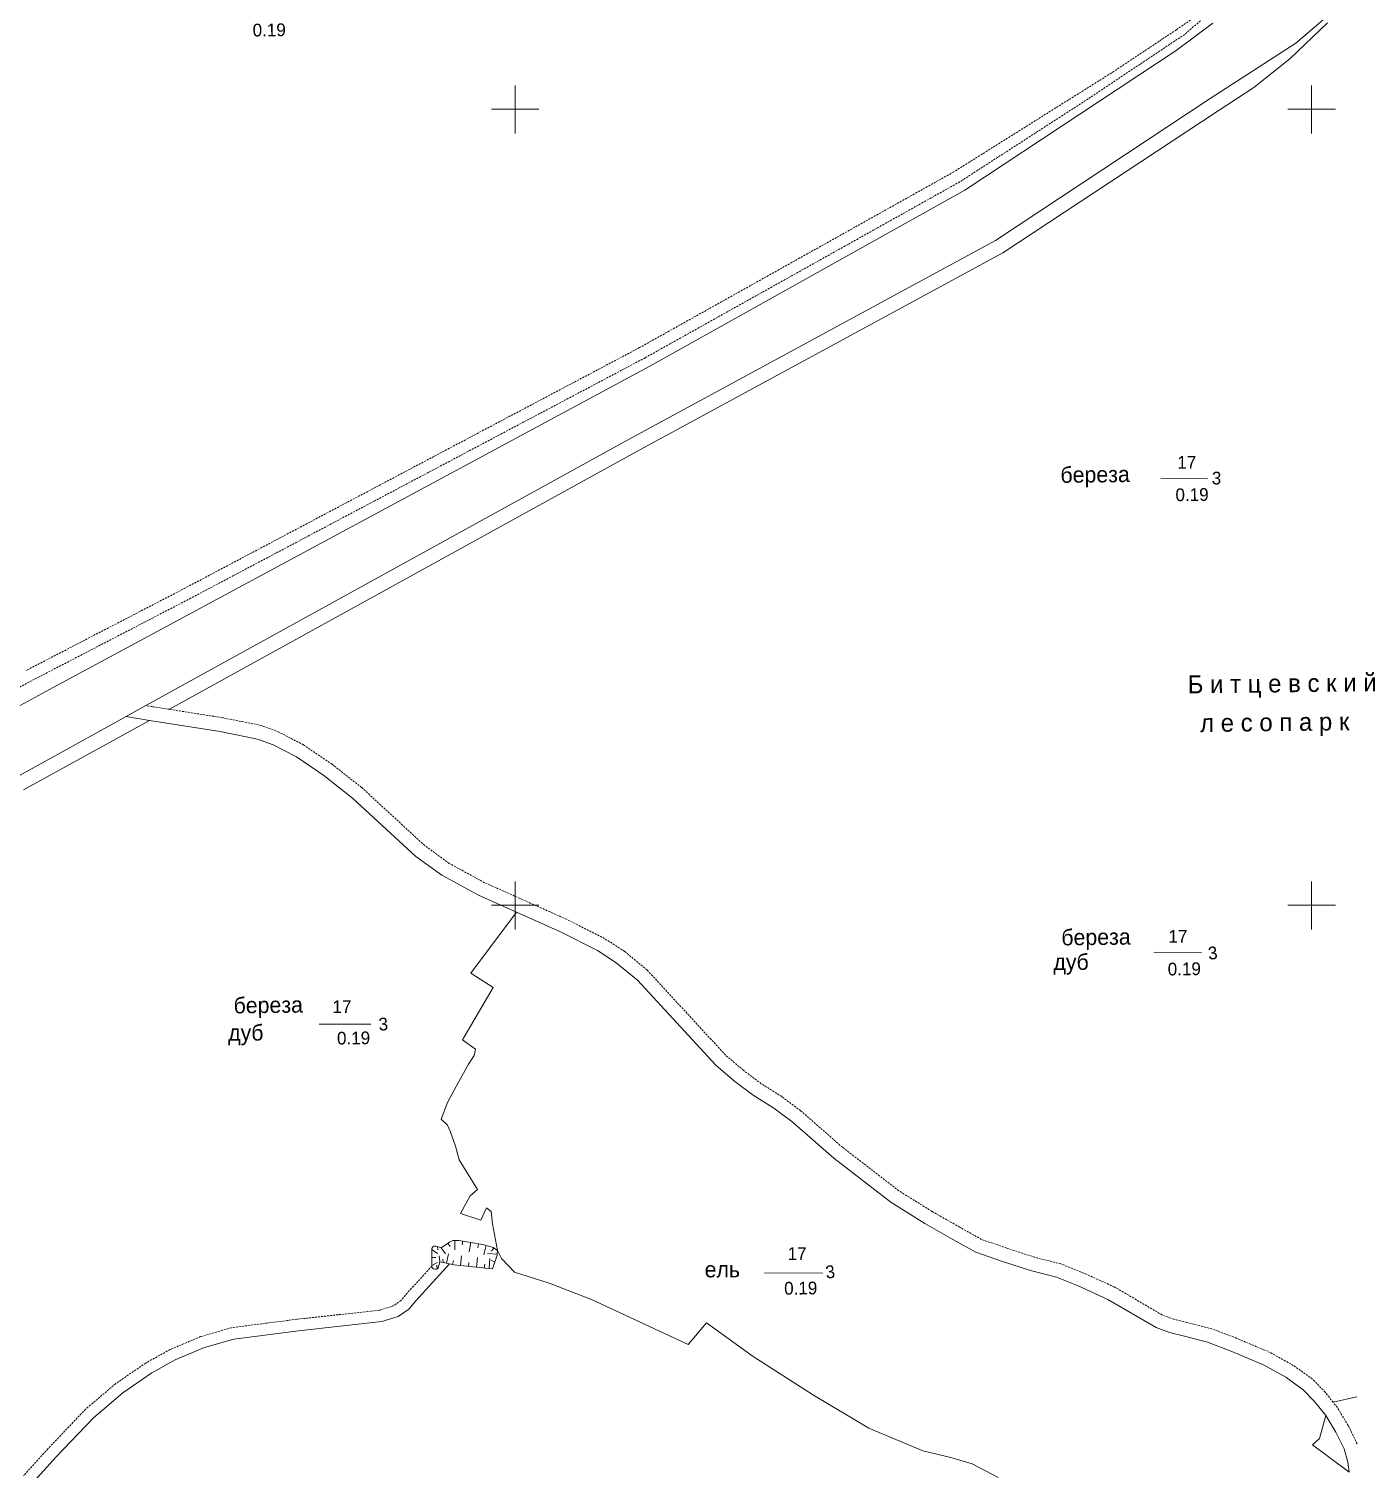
# Model space of a CAD drawing. Extents: x 1000 to 4000, y -5000 to -1000.
# Drawn here: x 3477.8 to 3810.4, y -2941.7 to -2579.8 of the extents above; entities that cross this region are included whole.
import ezdxf
from ezdxf.enums import TextEntityAlignment as Align

# ---------------------------------------------------------------- set-up
doc = ezdxf.new("R2010")
doc.units = 0
doc.header["$MEASUREMENT"] = 0
doc.linetypes.add('DASHED', pattern=[0.75, 0.5, -0.25])
for name, color, linetype in [('1', 7, 'CONTINUOUS'), ('24', 7, 'CONTINUOUS'), ('37', 7, 'CONTINUOUS'), ('40', 7, 'CONTINUOUS'), ('42', 7, 'CONTINUOUS')]:
    doc.layers.add(name, color=color, linetype=linetype)
doc.styles.get("Standard").update_dxf_attribs({"font": 'txt', "height": 0.2})

msp = doc.modelspace()

# ---------------------------------------------------------------- linework, layer by layer
at = {"layer": '1', "color": 253, "linetype": 'Continuous', "lineweight": 0}
for p, q in [((3600, -2606.06), (3600, -2594.02)), ((3800, -2606.06), (3800, -2594.02)), ((3605.96, -2600), (3594.04, -2600)), ((3805.96, -2600), (3794.04, -2600)), ((3600, -2806.06), (3600, -2794.02)), ((3800, -2806.06), (3800, -2794.02)), ((3605.96, -2800), (3594.04, -2800)), ((3805.96, -2800), (3794.04, -2800))]:
    msp.add_line(p, q, dxfattribs=at)
at = {"layer": '24', "color": 253, "linetype": 'Continuous', "lineweight": 0}
for p, q in [((3833.42, -2551.26), (3796.05, -2583.36)), ((3775.22, -2578.33), (3765.99, -2585.23)), ((3796.05, -2583.36), (3774.5, -2597.32)), ((3765.99, -2585.23), (3712.91, -2620.33)), ((3774.5, -2597.32), (3720.6, -2632.96)), ((3712.91, -2620.33), (3633.81, -2664.58)), ((3720.6, -2632.96), (3628.61, -2682.85)), ((3633.81, -2664.58), (3483.94, -2745.25)), ((3628.61, -2682.85), (3507.26, -2749.83)), ((3483.94, -2745.25), (3381.13, -2801.69)), ((3507.26, -2749.83), (3502.24, -2752.6)), ((3502.24, -2752.6), (3474.74, -2767.78)), ((3508.11, -2753.53), (3502.24, -2752.6)), ((3525.86, -2756.34), (3508.11, -2753.53)), ((3535.29, -2758.22), (3525.86, -2756.34)), ((3539.17, -2759.69), (3535.29, -2758.22)), ((3545.03, -2762.73), (3539.17, -2759.69)), ((3551.9, -2767.41), (3545.03, -2762.73)), ((3559.13, -2773.07), (3551.9, -2767.41)), ((3575.02, -2787.72), (3559.13, -2773.07)), ((3581.52, -2792.44), (3575.02, -2787.72)), ((3590.74, -2797.47), (3581.52, -2792.44)), ((3600.27, -2801.73), (3590.74, -2797.47)), ((3611.33, -2806.67), (3600.27, -2801.73)), ((3620.65, -2811.39), (3611.33, -2806.67)), ((3625.37, -2814.43), (3620.65, -2811.39)), ((3630.68, -2818.82), (3625.37, -2814.43)), ((3650.36, -2840.17), (3630.68, -2818.82)), ((3655.18, -2844.26), (3650.36, -2840.17)), ((3659.78, -2847.73), (3655.18, -2844.26)), ((3664.92, -2850.98), (3659.78, -2847.73)), ((3669.42, -2854.33), (3664.92, -2850.98)), ((3679.97, -2863.53), (3669.42, -2854.33)), ((3694.3, -2874.61), (3679.97, -2863.53)), ((3702.89, -2879.96), (3694.3, -2874.61)), ((3709.91, -2883.94), (3702.89, -2879.96)), ((3715.65, -2887.17), (3709.91, -2883.94)), ((3722.36, -2889.47), (3715.65, -2887.17)), ((3583.47, -2890.06), (3575.07, -2899.33)), ((3729.38, -2891.78), (3722.36, -2889.47)), ((3735.95, -2893.44), (3729.38, -2891.78)), ((3741.39, -2895.64), (3735.95, -2893.44)), ((3748.83, -2899), (3741.39, -2895.64)), ((3573.27, -2901.46), (3570.63, -2903.28)), ((3575.07, -2899.33), (3573.27, -2901.46)), ((3760.95, -2906.1), (3748.83, -2899)), ((3566.53, -2904.59), (3545.59, -2906.89)), ((3570.63, -2903.28), (3566.53, -2904.59)), ((3529.3, -2908.98), (3521.96, -2911.11)), ((3545.59, -2906.89), (3529.3, -2908.98)), ((3764.31, -2907.36), (3760.95, -2906.1)), ((3767.76, -2908.2), (3764.31, -2907.36)), ((3773.84, -2909.77), (3767.76, -2908.2)), ((3521.96, -2911.11), (3514.61, -2914.21)), ((3779.92, -2912.07), (3773.84, -2909.77)), ((3788.07, -2915.52), (3779.92, -2912.07)), ((3514.61, -2914.21), (3508.73, -2917.48)), ((3793.51, -2918.57), (3788.07, -2915.52)), ((3508.73, -2917.48), (3501.41, -2922.51)), ((3797.91, -2921.71), (3793.51, -2918.57)), ((3501.41, -2922.51), (3494.06, -2928.73)), ((3800.72, -2924.63), (3797.91, -2921.71)), ((3803.55, -2928.19), (3800.72, -2924.63)), ((3494.06, -2928.73), (3484.74, -2938.54)), ((3806.07, -2932.39), (3803.55, -2928.19)), ((3808.15, -2936.56), (3806.07, -2932.39)), ((3809.1, -2939.92), (3808.15, -2936.56)), ((3484.74, -2938.54), (3478.53, -2945.42)), ((3809.46, -2942.42), (3809.1, -2939.92))]:
    msp.add_line(p, q, dxfattribs=at)
at = {"layer": '24', "color": 253, "linetype": 'DASHED', "lineweight": 0}
for p, q in [((3779.49, -2570.85), (3766.04, -2580.01)), ((3766.04, -2580.01), (3750.34, -2590.49)), ((3772.08, -2577.77), (3768.12, -2581.18)), ((3768.12, -2581.18), (3744.49, -2596.99)), ((3750.34, -2590.49), (3710.11, -2615.74)), ((3744.49, -2596.99), (3711.63, -2618.24)), ((3710.11, -2615.74), (3631.24, -2659.87)), ((3711.63, -2618.24), (3632.63, -2662.43)), ((3631.24, -2659.87), (3517.16, -2720.26)), ((3632.63, -2662.43), (3518.51, -2722.84)), ((3517.16, -2720.26), (3477.14, -2741.02)), ((3518.51, -2722.84), (3443.13, -2761.96)), ((3513.13, -2750.76), (3507.26, -2749.83)), ((3526.48, -2752.87), (3513.13, -2750.76)), ((3536.27, -2754.82), (3526.48, -2752.87)), ((3540.61, -2756.47), (3536.27, -2754.82)), ((3546.84, -2759.7), (3540.61, -2756.47)), ((3553.98, -2764.57), (3546.84, -2759.7)), ((3561.41, -2770.39), (3553.98, -2764.57)), ((3577.26, -2784.99), (3561.41, -2770.39)), ((3583.41, -2789.46), (3577.26, -2784.99)), ((3592.3, -2794.32), (3583.41, -2789.46)), ((3612.84, -2803.49), (3592.3, -2794.32)), ((3622.41, -2808.33), (3612.84, -2803.49)), ((3627.45, -2811.58), (3622.41, -2808.33)), ((3633.11, -2816.25), (3627.45, -2811.58)), ((3652.8, -2837.63), (3633.11, -2816.25)), ((3657.38, -2841.51), (3652.8, -2837.63)), ((3661.79, -2844.82), (3657.38, -2841.51)), ((3666.92, -2848.07), (3661.79, -2844.82)), ((3671.64, -2851.59), (3666.92, -2848.07)), ((3682.2, -2860.8), (3671.64, -2851.59)), ((3696.32, -2871.71), (3682.2, -2860.8)), ((3704.7, -2876.93), (3696.32, -2871.71)), ((3711.64, -2880.88), (3704.7, -2876.93)), ((3717.1, -2883.94), (3711.64, -2880.88)), ((3723.48, -2886.14), (3717.1, -2883.94)), ((3730.36, -2888.4), (3723.48, -2886.14)), ((3579.02, -2890.64), (3572.88, -2897.41)), ((3737.04, -2890.09), (3730.36, -2888.4)), ((3742.78, -2892.41), (3737.04, -2890.09)), ((3750.45, -2895.87), (3742.78, -2892.41)), ((3572.88, -2897.41), (3571.3, -2899.29)), ((3762.47, -2902.91), (3750.45, -2895.87)), ((3565.92, -2901.73), (3545.24, -2903.99)), ((3569.34, -2900.64), (3565.92, -2901.73)), ((3571.3, -2899.29), (3569.34, -2900.64)), ((3545.24, -2903.99), (3528.71, -2906.12)), ((3765.34, -2903.98), (3762.47, -2902.91)), ((3768.62, -2904.78), (3765.34, -2903.98)), ((3774.91, -2906.41), (3768.62, -2904.78)), ((3520.98, -2908.36), (3513.33, -2911.59)), ((3528.71, -2906.12), (3520.98, -2908.36)), ((3781.23, -2908.8), (3774.91, -2906.41)), ((3789.61, -2912.35), (3781.23, -2908.8)), ((3513.33, -2911.59), (3507.2, -2915)), ((3795.4, -2915.59), (3789.61, -2912.35)), ((3507.2, -2915), (3499.64, -2920.19)), ((3800.22, -2919.03), (3795.4, -2915.59)), ((3499.64, -2920.19), (3492.06, -2926.61)), ((3803.38, -2922.3), (3800.22, -2919.03)), ((3805.39, -2924.85), (3803.38, -2922.3)), ((3492.06, -2926.61), (3482.61, -2936.56)), ((3806.46, -2926.18), (3805.39, -2924.85)), ((3809.16, -2930.69), (3806.46, -2926.18)), ((3811.45, -2935.29), (3809.16, -2930.69)), ((3482.61, -2936.56), (3476.47, -2943.34))]:
    msp.add_line(p, q, dxfattribs=at)
at = {"layer": '37', "color": 253, "linetype": 'Continuous', "lineweight": 0}
for p, q in [((3583.45, -2884.61), (3584.3, -2884.19)), ((3584.3, -2884.19), (3584.85, -2884.19)), ((3584.85, -2884.19), (3584.85, -2886.59)), ((3584.85, -2884.19), (3585.83, -2884.19)), ((3585.83, -2884.19), (3588.8, -2884.7)), ((3579.02, -2890.48), (3579.07, -2886.48)), ((3579.07, -2886.22), (3579.28, -2885.82)), ((3579.07, -2886.48), (3579.07, -2886.22)), ((3579.07, -2886.48), (3580.45, -2887.51)), ((3579.28, -2885.82), (3579.57, -2885.64)), ((3579.57, -2885.64), (3580.17, -2885.64)), ((3580.17, -2885.64), (3581.41, -2886.06)), ((3580.49, -2885.75), (3580.53, -2886.54)), ((3581.41, -2886.06), (3583.45, -2884.61)), ((3581.41, -2886.06), (3582.49, -2887.58)), ((3582.74, -2889.91), (3583.25, -2887.54)), ((3583.04, -2884.9), (3583.62, -2885.72)), ((3586.83, -2884.36), (3586.66, -2885.34)), ((3588.8, -2884.7), (3588.4, -2887.06)), ((3588.8, -2884.7), (3591.77, -2885.21)), ((3590.77, -2885.04), (3590.61, -2886.02)), ((3591.77, -2885.21), (3592.72, -2885.47)), ((3592.72, -2885.47), (3592.07, -2887.78)), ((3592.72, -2885.47), (3594.49, -2885.97)), ((3595.45, -2887.62), (3593.06, -2887.45)), ((3594.62, -2886.07), (3594.02, -2886.87)), ((3594.49, -2885.97), (3595.51, -2886.74)), ((3595.45, -2887.62), (3595.43, -2887.93)), ((3595.51, -2886.74), (3595.45, -2887.62)), ((3579.02, -2890.48), (3580.5, -2889.74)), ((3579.02, -2890.7), (3579.02, -2890.48)), ((3579.12, -2891.07), (3579.02, -2890.7)), ((3579.04, -2888.48), (3580.04, -2888.5)), ((3579.47, -2891.31), (3579.12, -2891.07)), ((3579.91, -2891.44), (3579.47, -2891.31)), ((3580.54, -2891.34), (3580.2, -2891.44)), ((3580.42, -2891.37), (3580.3, -2890.39)), ((3580.67, -2891.07), (3580.54, -2891.34)), ((3580.8, -2890.49), (3580.67, -2891.07)), ((3581.07, -2889.55), (3580.8, -2890.49)), ((3581.07, -2889.55), (3580.87, -2888.04)), ((3582.32, -2889.81), (3581.07, -2889.55)), ((3581.84, -2888.88), (3581.88, -2889.72)), ((3584.64, -2890.31), (3582.32, -2889.81)), ((3584.27, -2890.23), (3584.48, -2889.26)), ((3586.25, -2890.48), (3584.64, -2890.31)), ((3586.25, -2890.48), (3586.51, -2888.1)), ((3590.23, -2890.9), (3586.25, -2890.48)), ((3588.24, -2890.69), (3588.35, -2889.7)), ((3590.23, -2890.9), (3590.48, -2888.51)), ((3594.21, -2891.32), (3590.23, -2890.9)), ((3592.22, -2891.11), (3592.32, -2890.12)), ((3593.45, -2891.24), (3593.61, -2888.76)), ((3594.91, -2889.54), (3593.95, -2889.23)), ((3594.32, -2891.33), (3594.21, -2891.32)), ((3595.43, -2887.93), (3594.32, -2891.33)), ((3580.2, -2891.44), (3579.91, -2891.44))]:
    msp.add_line(p, q, dxfattribs=at)
at = {"layer": '40', "color": 253, "linetype": 'Continuous', "lineweight": 0}
for p, q in [((3803.98, -2578.27), (3794.49, -2587.37)), ((3794.49, -2587.37), (3785.52, -2594.54)), ((3785.52, -2594.54), (3776.49, -2600.38)), ((3776.49, -2600.38), (3722.48, -2636.09)), ((3722.48, -2636.09), (3630.36, -2686.05)), ((3630.36, -2686.05), (3513.13, -2750.76)), ((3508.11, -2753.53), (3476.48, -2770.98)), ((3588.86, -2817.03), (3600.27, -2801.73)), ((3594.41, -2820.63), (3588.86, -2817.03)), ((3586.76, -2833.81), (3594.41, -2820.63)), ((3590.03, -2836.1), (3586.76, -2833.81)), ((3589.7, -2837.74), (3590.03, -2836.1)), ((3585.78, -2844.45), (3588.23, -2839.87)), ((3588.23, -2839.87), (3589.7, -2837.74)), ((3583, -2849.53), (3585.78, -2844.45)), ((3581.37, -2853.77), (3583, -2849.53)), ((3583, -2855.24), (3581.37, -2853.77)), ((3583.66, -2856.71), (3583, -2855.24)), ((3584.97, -2860.48), (3583.66, -2856.71)), ((3585.95, -2863.91), (3584.97, -2860.48)), ((3590.5, -2871.39), (3585.95, -2863.91)), ((3586.25, -2877.44), (3588.7, -2873.03)), ((3588.7, -2873.03), (3590.5, -2871.39)), ((3592.79, -2875.97), (3591.32, -2879.08)), ((3593.93, -2876.95), (3592.79, -2875.97)), ((3594.26, -2880.06), (3593.93, -2876.95)), ((3591.32, -2879.08), (3586.25, -2877.44)), ((3595.51, -2886.74), (3594.26, -2880.06)), ((3596.55, -2888.74), (3595.51, -2886.74)), ((3599.82, -2892.17), (3596.55, -2888.74)), ((3608.48, -2894.95), (3599.82, -2892.17)), ((3619.11, -2899.05), (3608.48, -2894.95)), ((3643.41, -2910.31), (3619.11, -2899.05)), ((3647.99, -2904.91), (3643.41, -2910.31)), ((3659.71, -2913.37), (3647.99, -2904.91)), ((3674.91, -2923.03), (3659.71, -2913.37)), ((3688.81, -2931.38), (3674.91, -2923.03)), ((3811.33, -2923.46), (3805.39, -2924.85)), ((3803.55, -2928.19), (3802.01, -2933.94)), ((3702.32, -2937.07), (3688.81, -2931.38)), ((3802.01, -2933.94), (3800.22, -2935.57)), ((3709.35, -2938.71), (3702.32, -2937.07)), ((3800.22, -2935.57), (3809.46, -2942.42)), ((3714.75, -2940.35), (3709.35, -2938.71)), ((3721.29, -2943.78), (3714.75, -2940.35))]:
    msp.add_line(p, q, dxfattribs=at)
at = {"layer": '42', "color": 253, "linetype": 'Continuous', "lineweight": 0}
for p, q in [((3773.88, -2692.82), (3762.11, -2692.76)), ((3772.34, -2811.82), (3760.38, -2811.76)), ((3563.71, -2829.9), (3550.74, -2829.83)), ((3677.27, -2892.38), (3662.62, -2892.31))]:
    msp.add_line(p, q, dxfattribs=at)

# ---------------------------------------------------------------- texts
for s, height, rotation, p in [('0.19', 3.2, 0.6663, (3538.21, -2580.07)), ('береза', 4, 0.6764, (3745.63, -2692.23)), ('3', 3.2, 357.9407, (3776.11, -2692.66)), ('0.19', 3.2, 0.6663, (3769.97, -2696.82)), ('Б и т ц е в с к и й', 4.5, 0.6764, (3792.61, -2744.71)), ('л е с о п а р к', 4.5, 0.6764, (3790.74, -2754.67)), ('береза', 4, 0.6764, (3745.85, -2808.44)), ('3', 3.2, 5.9312, (3775.16, -2811.97)), ('дуб', 4, 0.187, (3739.59, -2814.69)), ('0.19', 3.2, 0.6663, (3768.02, -2815.97)), ('береза', 4, 0.6764, (3537.97, -2825.52)), ('дуб', 4, 0.187, (3532.33, -2832.46)), ('3', 3.2, 3.853, (3566.86, -2829.83)), ('0.19', 3.2, 0.6663, (3559.39, -2833.33)), ('3', 3.2, 6.5164, (3679.09, -2892.07)), ('0.19', 3.2, 0.6663, (3671.69, -2896.18))]:
    msp.add_text(s, height=height, rotation=rotation, dxfattribs=at).set_placement(p, align=Align.MIDDLE)
for s, height, p in [('17', 3.2, (3768.65, -2688.71)), ('17', 3.2, (3766.42, -2807.82)), ('17', 3.2, (3556.48, -2825.47)), ('17', 3.2, (3670.78, -2887.51)), ('ель', 4, (3652, -2891.5))]:
    msp.add_text(s, height=height, dxfattribs=at).set_placement(p, align=Align.MIDDLE)

doc.saveas('drawing.dxf')
